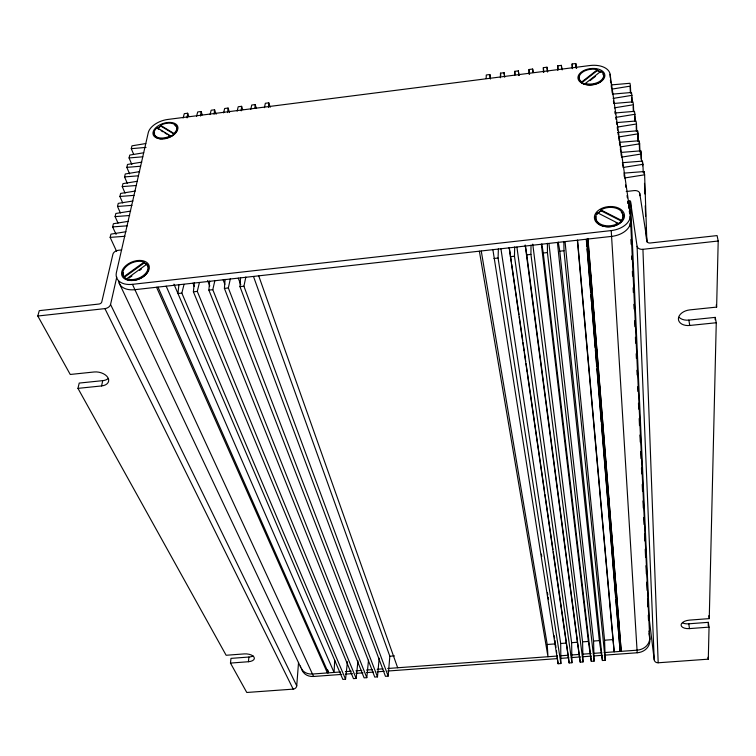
<?xml version="1.0" encoding="UTF-8"?>
<svg xmlns="http://www.w3.org/2000/svg" width="756" height="756" viewBox="0 0 756 756"><rect width="100%" height="100%" fill="white"/><g stroke="black" fill="none" stroke-linecap="round" stroke-linejoin="round"><path stroke-width="1.13" d="M529.02 74.126L529.03 69.505L532.64 69.042L533.188 72.444M525.165 244.991L577.395 642.25L580.211 662.133L583.018 661.935L530.929 254.394L531.014 245.142M514.694 74.806L514.741 71.338L518.342 70.875L519.013 75.402M509.128 247.59L569.145 662.936L571.942 662.738L514.477 256.218L514.675 246.966M708.23 625.77L708.306 622.33L688.792 623.804A8.42 4.243 -5.8 0 1 682.573 622.878M715.176 319.741L715.223 317.378L688.839 320.1A11.472 7.721 -11 0 1 679.049 317.255M500.377 77.783L500.491 73.162L504.082 72.699L504.696 77.235M629.701 213.664L629.105 200.718A1.295 0.85 -5.2 0 1 630.513 201.417L649.442 620.553L654.242 659.903A3.582 3.137 5.8 0 0 658.183 662.776L708.296 659.166L709.052 627.13L708.306 622.33M709.052 627.13L689.481 628.605A8.448 4.224 -5.8 0 1 681.08 624.995A8.448 4.224 -5.8 0 1 689.491 620.118L709.251 618.616L716.263 322.746L715.223 317.378M716.263 322.746L689.774 325.467A11.51 7.711 -10.9 0 1 678.397 318.862A11.51 7.711 -10.9 0 1 689.793 309.894L716.631 307.097L718.2 241.013L717.085 235.589L650.103 243.007A2.674 1.814 -4.2 0 1 647.164 241.495L639.746 193.347A5.16 3.374 -5.1 0 0 634.123 190.597L626.214 191.514M492.846 249.414L558.098 663.74L560.886 663.541L498.081 258.032L498.384 248.79M486.155 78.454L486.278 74.986L489.86 74.523L490.36 78.029M334.728 660.357L334.048 672.443L166.188 286.174M328.501 670.912L328.387 672.859L157.995 287.091M327.594 669.523L327.395 672.934L156.549 287.252M268.503 107.38L268.786 102.844L265.347 103.279L264.42 107.664M253.506 276.526L389.841 656.246L388.149 676.11L385.447 676.308L239.983 286.656L240.569 277.603M254.933 107.995L255.178 104.583L251.748 105.027L250.775 109.412M379.172 658.202L377.471 676.885L374.768 677.083L224.409 288.386L225.09 279.333M253.052 655.943A8.014 3.931 4.3 0 1 248.913 657.03L230.996 658.381L230.457 663.078L246.777 692.477L293.177 689.132A3.468 2.929 -31.2 0 0 296.739 685.815L298.535 662.398M241.221 110.867L241.608 106.322L238.187 106.757L237.167 111.141M368.503 660.158L366.802 677.659L364.118 677.858L208.873 290.115L209.658 281.062M227.641 112.597L228.066 108.051L224.655 108.495L223.596 112.88M357.957 660.942L356.161 678.434L353.477 678.633L193.394 291.825L194.273 282.782M230.457 663.078L248.422 661.727L248.913 657.03M214.09 114.326L214.572 109.781L211.16 110.225L210.055 114.61M173.946 284.152L342.865 679.408L345.549 679.209L347.439 661.717M178.936 284.492L177.953 293.545L181.846 293.111L184.039 284.35M200.567 116.055L201.105 111.51L197.703 111.945L196.551 116.329M187.072 117.898L187.668 113.23L184.284 113.665L183.103 118.002M388.149 676.11L243.923 286.222L245.842 277.017M377.471 676.885L228.34 287.951L230.353 278.747M102.74 380.646L79.21 383.075L77.962 388.367L101.569 385.938L102.74 380.646A10.962 6.842 12.1 0 0 107.995 378.709M296.739 685.815L110.556 304.498L116.774 277.074M366.802 677.659L212.795 289.68L214.902 280.467M116.594 251.313L110.149 237.375L110.924 234.133L125.94 231.733M116.074 234.417L112.644 226.913L113.4 223.729L128.312 221.338M118.012 223.067L115.101 216.613L115.848 213.475L130.646 211.094M120.393 212.937L117.511 206.464L118.248 203.373L132.943 201.001M122.746 202.939L119.892 196.475L120.62 193.432L135.201 191.06M125.061 193.111L122.245 186.628L122.954 183.632L137.431 181.27M127.348 183.424L124.551 176.932L125.26 173.974L139.624 171.621M129.597 173.88L126.828 167.369L127.518 164.458L141.788 162.115M131.818 164.477L129.068 157.947L129.758 155.075L143.706 152.778M133.547 154.111L131.279 148.667L131.96 145.832L145.804 143.546M356.161 678.434L197.297 291.391L199.404 282.631M101.569 385.938A11.009 6.832 12 0 0 108.061 377.905A11.009 6.832 12 0 0 94.131 371.98L70.242 374.466L37.8 316.017L39.274 310.65L98.941 304.044A2.551 1.625 -22.9 0 0 101.758 301.994L112.927 254.148A4.914 3.062 -21.5 0 1 118.333 250.293L121.65 249.905M621.432 221.121L621.895 219.779A13.769 9.176 -5.8 0 0 618.266 209.072A13.769 9.176 -5.8 0 0 601.596 209.488L600.963 210.735L621.432 221.121L618.058 224.022L616.008 222.973M597.533 212.805L597.023 213.362A13.769 9.176 -5.8 0 0 600.566 224.145A13.769 9.176 -5.8 0 0 617.312 223.71L618.011 223.237L597.533 212.805L597.59 213.579L600.963 210.735M160.508 125.316L173.927 133.443L174.485 132.98A11.803 6.832 -18.4 0 0 174.541 124.371A11.803 6.832 -18.4 0 0 161.189 124.929L160.508 125.316L160.782 126.035L174.192 134.162L170.724 136.543L168.805 135.371M170.44 135.825L157.05 127.66L156.492 128.123A11.803 6.832 -18.4 0 0 156.341 136.779A11.803 6.832 -18.4 0 0 169.76 136.212L170.44 135.825L170.724 136.543M157.05 127.66L157.324 128.378L160.782 126.035M581.846 82.697L581.789 81.922L597.363 69.722L597.41 70.497L581.846 82.697L585.399 84.266L585.342 83.491L600.916 71.262L601.483 71.593A12.342 7.371 -7.2 0 1 600.727 80.684A12.342 7.371 -7.2 0 1 586.051 83.718L585.342 83.491M589.973 80.665L595.473 76.356M129.096 278.019L131.941 275.949M139.529 270.44L141.429 269.06M124.022 276.601L143.942 262.181L147.127 264.931L146.806 264.213L126.866 278.68L127.197 279.399L125.515 278.539L123.606 276.167A13.202 8.373 -21.4 0 1 127.981 265.044A13.202 8.373 -21.4 0 1 143.347 261.878L143.942 262.181M124.353 277.32L144.264 262.899M611.717 89.151L630.428 86.089L629.984 83.273L611.103 84.927M613.05 98.422L631.912 95.35L631.458 92.487L612.436 94.131M614.411 107.834L633.415 104.744L632.952 101.843L613.777 103.477L613.428 101.02M615.148 112.965L634.473 111.34L634.945 114.288L615.79 117.397L616.083 119.476M617.189 127.102L636.495 123.984L636.013 120.988L616.537 122.604M618.606 136.959L638.064 133.831L637.582 130.788L617.945 132.394M620.052 146.976L639.67 143.829L639.17 140.739L619.381 142.336M621.517 157.144L641.296 153.997L640.786 150.85L620.837 152.429M623.01 167.482L642.94 164.317L642.43 161.123L622.32 162.691M624.522 177.991L644.622 174.806L644.103 171.565L623.823 173.124M543.403 72.292L543.356 67.671L546.975 67.208L547.76 71.735M557.824 70.45L557.72 65.838L561.349 65.366L562.19 69.892M572.273 68.418L572.122 63.986L575.76 63.523L576.677 68.144M132.451 284.341L611.217 230.58A21.007 13.995 -5.8 0 0 630.315 214.175L610.073 74.211A18.815 11.245 -7.2 0 0 589.954 65.526L167.832 119.448A18.002 10.423 -18.4 0 0 148.252 132.716L116.396 272.557A20.128 12.776 -21.4 0 0 132.451 284.341L313.579 676.469L341.825 674.399M193.394 291.825L197.297 291.391M208.873 290.115L212.795 289.68M224.409 288.386L228.34 287.951M239.983 286.656L243.923 286.222M493.942 258.495L498.081 258.032M510.328 256.671L514.477 256.218M525.448 245.766L526.771 254.857L530.929 254.394M541.835 243.933L543.262 253.024L547.438 252.561L547.41 243.309M558.259 242.1L559.799 251.19L563.985 250.727L563.853 241.476M37.8 316.017L104.914 308.618A5.112 3.279 -22.9 0 0 110.556 304.498M630.513 201.417L637.072 246.276A5.358 3.648 -4.4 0 0 642.931 249.31L718.2 241.013M131.279 148.667L146.04 147.411M129.068 157.947L142.789 156.804M126.828 167.369L140.644 166.226M124.551 176.932L138.461 175.798M122.245 186.628L136.25 185.504M119.892 196.475L134.01 195.36M117.511 206.464L131.95 205.349M115.101 216.613L129.645 215.507M112.644 226.913L127.291 225.817M389.841 656.246L394.462 655.896M481.279 251.134L547.212 644.499L555.528 643.876M500.954 248.932L560.697 643.498L566.452 643.063L569.145 662.936M516.906 247.099L571.63 642.676L577.395 642.25M583.018 661.935L582.583 641.863L588.366 641.428L591.305 661.33L594.112 661.122L593.564 641.041L548.96 243.508M593.564 641.041L599.347 640.606L602.428 660.517L605.244 660.309L604.564 640.219L565.053 241.655M604.564 640.219L612.974 639.595L614.203 651.852L577.565 240.2M110.149 237.375L124.91 236.288M340.682 671.952L312.455 674.031A13.655 11.501 -28.6 0 1 300.34 666.008M345.379 671.611L351.266 671.177M355.963 670.827L361.85 670.402M366.547 670.052L372.434 669.618M377.14 669.277L383.018 668.843M387.724 668.493L557.068 656.057M560.602 655.792L567.652 655.272M571.186 655.017L579.417 654.413M582.942 654.148L591.173 653.543M593.526 653.373L601.767 652.768M604.11 652.598L637.043 650.179A14.062 12.228 2.6 0 0 649.659 636.854L648.96 631.014M345.35 674.144L352.419 673.624M355.944 673.369L363.003 672.849M366.537 672.594L373.596 672.075M377.131 671.819L384.19 671.3M387.715 671.035L557.181 658.627M560.706 658.372L568.947 657.767M571.3 657.597L580.712 656.907M583.074 656.728L591.305 656.123M593.658 655.953L601.899 655.348M604.252 655.178L637.204 652.768A14.014 12.209 2.7 0 0 649.782 639.472L630.315 214.175M597.363 69.722L596.654 69.505A12.342 7.371 -7.2 0 0 582.082 72.538A12.342 7.371 -7.2 0 0 581.222 81.582L581.789 81.922M597.41 70.497L600.963 72.037L600.916 71.262M600.907 209.951L621.394 220.336M126.866 278.68L127.462 278.992A13.202 8.373 -21.4 0 0 142.931 275.845A13.202 8.373 -21.4 0 0 147.231 264.647L146.806 264.213M157.324 128.378L159.242 129.541M161.151 130.712L163.069 131.875M164.978 133.037L166.896 134.209M77.962 388.367L226.129 655.272L244.254 653.902A8.042 3.922 4.2 0 1 254.092 657.229A8.042 3.922 4.2 0 1 248.422 661.727M104.914 308.618L293.177 689.132M119.155 283.009L300.775 667.463M181.846 293.111L345.549 679.209M192.978 283.188L194.33 286.467M207.616 280.448L209.799 285.929M223.162 279.881L224.863 284.294M173.927 133.443L174.192 134.162M238.31 278.189L240.777 284.814M187.668 113.23L188.877 116.556M649.442 620.553L648.487 619.873L648.27 615.167M201.105 111.51L202.287 114.846M258.703 275.836L397.665 667.765M214.572 109.781L216.103 114.251M228.066 108.051L229.559 112.531M241.608 106.322L242.695 109.696M255.178 104.583L256.237 107.957M268.786 102.844L270.147 107.352M716.215 304.942L716.631 307.097M688.839 320.1L689.774 325.467M479.38 251.181L547.977 656.718L547.212 644.499M541.381 554.101L541.75 556.435M547.438 592.581L547.807 594.906M548.176 597.24L548.544 599.574M554.242 635.72L554.611 638.055M554.98 640.379L555.348 642.713M708.797 615.715L709.251 618.616M708.003 657.276L708.296 659.166M509.346 247.987L511.368 262.011M511.708 264.354L518.975 314.609M519.315 316.953L522.689 340.332M523.029 342.666L524.21 350.85M524.551 353.184L525.732 361.368M526.072 363.702L527.253 371.886M527.593 374.229L544.651 492.279M544.991 494.622L552.938 549.555M553.269 551.889L566.452 643.063M610.404 80.023L610.82 82.962M611.235 85.863L611.576 88.187M611.916 90.522L612.294 93.139M614.94 111.529L615.28 113.863M616.452 122.028L616.792 124.362M617.293 127.859L617.633 130.193M617.964 132.527L618.304 134.861M618.758 138.036L619.145 140.692M619.485 143.026L619.816 145.36M620.326 148.856L620.676 151.342M620.997 153.525L621.328 155.859M622.509 164.024L622.85 166.358M624.021 174.523L624.361 176.857M625.533 185.022L625.873 187.356M627.045 195.53L627.385 197.864M628.189 203.421L627.867 201.2L627.981 203.553M628.567 206.029L628.897 208.363M629.304 211.17L629.625 213.381M630.079 216.528L630.58 220.024A20.903 13.995 -5.7 0 1 611.576 236.401L134.918 289.671A20.043 12.776 -21.5 0 1 118.739 281.383M688.792 623.804L689.481 628.605M500.491 73.162L500.803 75.505M526.771 254.857L580.211 662.133M504.082 72.699L504.545 76.214M555.679 645.048L555.981 647.382M556.435 650.888L556.737 653.231M557.04 655.565L558.098 663.74M532.763 244.131L582.583 641.863M514.741 71.338L515.167 74.844M489.86 74.523L490.427 79.059M649.083 633.641L649.782 639.472M518.342 70.875L518.909 75.553M543.262 253.024L591.305 661.33M541.353 244.358L588.366 641.428M547.438 252.561L594.112 661.122M529.03 69.505L529.55 74.192M532.64 69.042L533.027 72.567M559.799 251.19L602.428 660.517M557.427 242.553L599.347 640.606M543.356 67.671L543.829 72.368M563.985 250.727L605.244 660.309M546.975 67.208L547.448 71.914M557.72 65.838L558.041 69.354M577.376 240.276L612.974 639.595M561.349 65.366L561.661 68.891M588.007 239.038L621.215 651.341L587.799 238.452M588.168 245.568L588.357 247.911M588.924 254.97L589.113 257.324M589.689 264.373L589.878 266.726M590.445 273.776L590.634 276.129M591.211 283.188L591.4 285.541M591.967 292.591L592.156 294.944M592.723 301.994L592.921 304.347M593.488 311.406L593.677 313.749M594.15 319.637L594.443 323.162M595.01 330.211L595.199 332.564M595.766 339.624L595.955 341.967M596.531 349.026L596.72 351.379M597.287 358.429L597.476 360.782M597.958 366.66L598.242 370.185M598.809 377.244L598.998 379.597M599.48 385.475L599.763 389M600.33 396.05L600.519 398.403M601.001 404.28L601.19 406.633M601.757 413.693L602.041 417.217M603.279 432.498L603.562 436.023M604.129 443.082L604.327 445.435M604.8 451.313L604.989 453.666M605.65 461.888L605.849 464.241M606.321 470.119L606.51 472.472M607.077 479.531L607.361 483.056M607.843 488.934L608.032 491.287M608.599 498.336L608.788 500.689M610.12 517.151L610.309 519.504M610.886 526.554L611.075 528.907M611.642 535.957L611.831 538.31M612.407 545.369L612.596 547.722M613.163 554.772L613.352 557.125M613.919 564.174L614.118 566.527M615.441 582.989L615.639 585.342M616.206 592.392L616.395 594.745M616.962 601.804L617.151 604.148M617.728 611.207L617.917 613.56M618.484 620.61L618.673 622.963M619.249 630.013L619.438 632.366M587.97 245.672L588.159 248.025M588.631 253.903L588.924 257.427M589.491 264.468L589.68 266.821M590.256 273.87L590.445 276.224M591.012 283.264L591.201 285.617M591.778 292.666L591.967 295.01M592.534 302.06L592.723 304.413M593.299 311.463L593.488 313.806M593.961 319.684L594.254 323.209M594.821 330.259L595.01 332.602M595.492 338.48L595.775 342.005M596.342 349.055L596.531 351.398M597.108 358.448L597.297 360.801M597.769 366.679L598.053 370.194M598.629 377.244L598.818 379.597M599.291 385.475L599.584 388.99M600.151 396.04L600.34 398.393M600.812 404.271L601.011 406.615M601.578 413.664L601.861 417.189M602.438 424.239L602.626 426.582M603.099 432.46L603.382 435.985M603.959 443.035L604.148 445.378M604.62 451.256L604.809 453.609M605.48 461.831L605.669 464.175M606.142 470.052L606.34 472.405M606.907 479.455L607.191 482.971M608.429 498.251L608.618 500.595M609.289 508.816L609.478 511.169M609.95 517.038L610.139 519.391M610.716 526.441L610.905 528.794M611.472 535.834L611.67 538.187M612.237 545.237L612.426 547.59M613.759 564.033L613.948 566.386M615.28 582.829L615.469 585.182M616.045 592.222L616.235 594.575M616.802 601.625L617 603.978M617.567 611.018L617.756 613.371M619.088 629.814L619.277 632.167M572.122 63.986L572.5 68.692M586.439 239.217L620.166 651.417L615.8 599.432M586.306 239.454L586.883 246.513M587.072 248.866L590.644 292.392M590.833 294.745L591.409 301.805M591.608 304.158L595.17 347.684M595.369 350.037L596.711 366.509M596.909 368.852L601.247 421.791M601.436 424.144L615.611 597.079M575.76 63.523L576.138 68.229M611.217 230.58L637.204 652.768M610.073 74.211L610.272 77.698M618.011 223.237L618.058 224.022M630.135 223.086L630.306 226.62M630.901 239.567L631.118 244.282M631.666 256.057L631.827 259.591M632.366 271.357L632.592 276.072M633.131 287.847L633.348 292.553M633.897 304.328L634.114 309.034M634.653 320.809L634.927 326.696M635.418 337.299L635.692 343.186M636.183 353.78L636.401 358.486M636.939 370.26L637.157 374.976M637.705 386.751L637.922 391.457M638.47 403.231L638.744 409.119M639.179 418.54L639.5 425.6M639.935 435.021L640.266 442.09M640.701 451.502L641.031 458.571M641.466 467.992L641.731 473.88M642.222 484.473L642.553 491.532M642.987 500.954L643.309 508.023M643.753 517.444L644.074 524.503M644.509 533.925L644.84 540.984M645.218 549.234L645.596 557.474M645.983 565.715L646.361 573.955M646.739 582.196L647.127 590.436M647.505 598.686L647.883 606.926M631.912 95.35L632.205 102.41M631.647 97.193L631.846 101.899M630.428 86.089L630.731 93.158M637.072 246.276L654.242 659.903M630.126 86.808L630.372 92.704M634.945 114.288L635.22 121.366M634.653 116.046L634.842 120.752M633.415 104.744L633.698 111.822M633.141 106.558L633.33 111.274M642.931 249.31L658.183 662.776M638.064 133.831L638.329 140.899M637.582 130.788L637.979 141.4M639.746 193.347L639.841 195.7M636.495 123.984L636.76 131.053M636.193 125.704L636.42 131.591M641.296 153.997L641.542 161.075M640.786 150.85L641.088 159.091M639.67 143.829L639.963 152.088M639.217 141.911L639.557 151.332M644.103 171.565L644.178 173.918M644.499 183.349L644.859 193.961M645.255 205.755L645.615 216.367M646.011 228.151L646.371 238.764M642.94 164.317L643.224 172.557M642.43 161.123L642.6 165.838M644.622 174.806L646.871 241.958M571.63 642.676L571.942 662.738M560.697 643.498L560.886 663.541M143.744 262.776A13.192 8.373 -21.4 0 1 146.947 273.096A13.192 8.373 -21.4 0 1 131.733 280.504A13.192 8.373 -21.4 0 1 123.36 272.708M622.727 214.421A13.759 9.176 -5.8 0 1 610.073 226.753A13.759 9.176 -5.8 0 1 596.002 216.67M597.098 214.335A13.759 9.176 -5.8 0 1 601.663 210.461M621.337 212.285A13.759 9.176 -5.8 0 1 622.368 213.674M603.014 74.164A12.332 7.371 -7.1 0 1 595.548 84.247M594.518 84.521A12.332 7.371 -7.1 0 1 579.417 77.15M596.72 70.478A12.332 7.371 -7.1 0 1 600.897 72.103M174.863 125.26A11.794 6.832 -18.4 0 1 168.191 137.885M167.208 138.197A11.794 6.832 -18.4 0 1 164.213 138.821M163.23 138.915A11.794 6.832 -18.4 0 1 154.517 132.867M157.484 128.416A11.794 6.832 -18.4 0 1 161.538 125.827M313.579 676.469A13.617 11.491 -28.7 0 1 301.493 668.465M129.276 280.4A14.468 9.185 -21.4 0 0 149.301 266.802A14.468 9.185 -21.4 0 0 127.764 264.184A14.468 9.185 -21.4 0 0 129.276 280.4M160.055 138.726A12.937 7.494 -18.4 0 0 177.915 127.329A12.937 7.494 -18.4 0 0 158.382 125.704A12.937 7.494 -18.4 0 0 160.055 138.726M583.254 83.746A13.523 8.08 -7.2 0 0 604.753 76.583A13.523 8.08 -7.2 0 0 586.193 69.561A13.523 8.08 -7.2 0 0 583.254 83.746M600.444 225.222A15.092 10.064 -5.8 0 0 624.39 216.963A15.092 10.064 -5.8 0 0 603.486 207.692A15.092 10.064 -5.8 0 0 600.444 225.222"/></g></svg>
